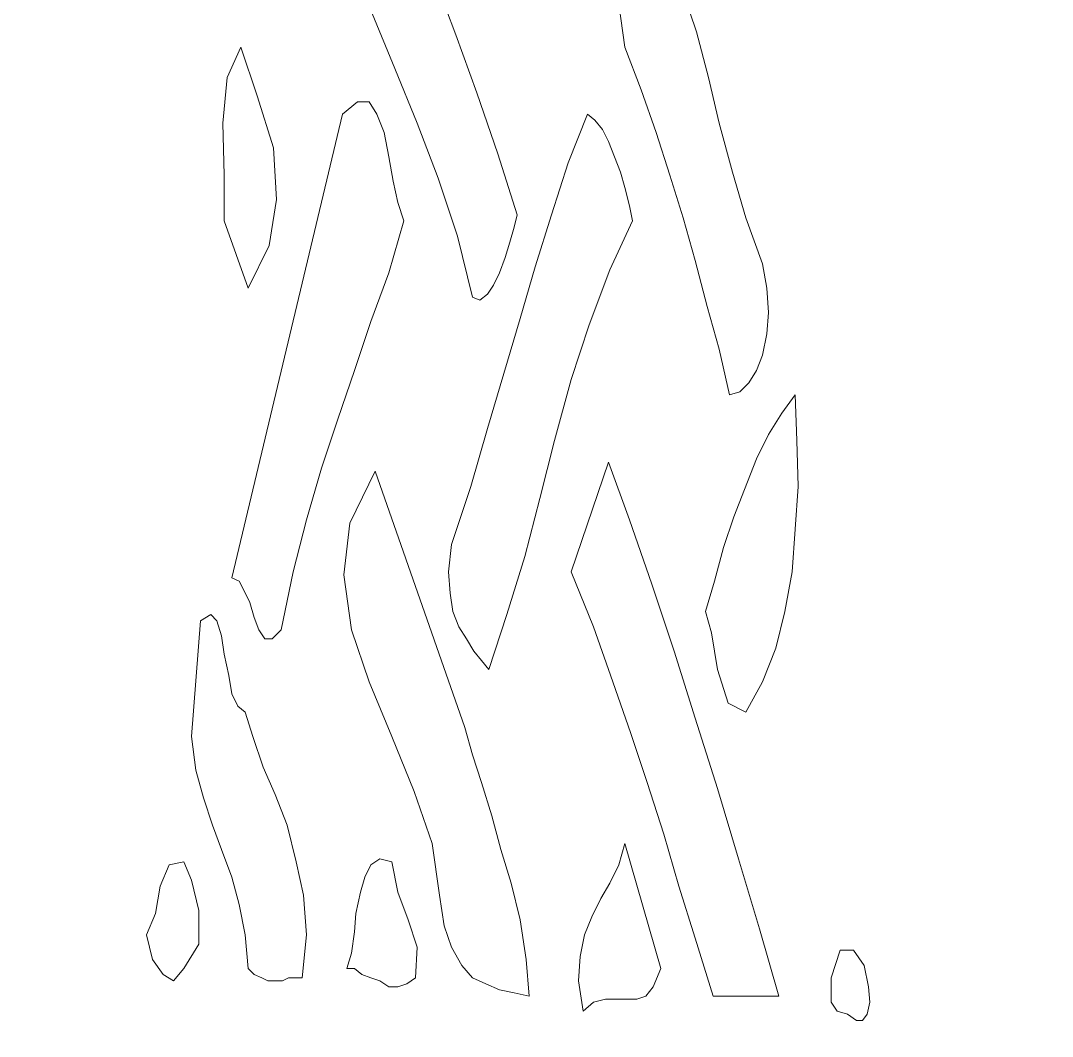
# Model space of a CAD drawing. Header units: millimetres. Extents: x -150 to 150, y -189 to 189.
# Drawn here: x 83.85 to 112.64, y 18.63 to 46.96 of the extents above; entities that cross this region are included whole.
import ezdxf

# ---------------------------------------------------------------- set-up
doc = ezdxf.new("R2010")
doc.units = ezdxf.units.MM
doc.header["$MEASUREMENT"] = 0
doc.layers.add('Camada 1', color=7, linetype='Continuous')

msp = doc.modelspace()

# ---------------------------------------------------------------- linework, layer by layer
at = {"layer": 'Camada 1', "color": 250, "lineweight": 9}
for points, knots in [([(53.6278, 3.4919), (53.6278, 3.4919), (50.9261, 3.4919), (50.9261, 3.4919), (50.9261, 3.4919), (50.9261, 3.4919), (50.9261, 6.4864), (50.9261, 6.4864), (50.9261, 6.4864), (50.9261, 6.4864), (53.6278, 6.4864), (53.6278, 6.4864), (53.6278, 6.4864), (53.6278, 6.4864), (53.6278, 8.1624), (53.6278, 8.1624), (53.6278, 8.1624), (53.6278, 8.1624), (50.9261, 8.1624), (50.9261, 8.1624), (50.9261, 8.1624), (50.9261, 8.1624), (50.9261, 186.8225), (50.9261, 186.8225), (50.9261, 186.8225), (51.0363, 188.156), (51.9595, 188.6226), (52.7767, 188.6917), (52.7767, 188.6917), (68.2669, 188.6917), (115.7098, 188.6935), (144.4746, 188.6935), (144.4746, 188.6935), (144.6859, 188.6597), (146.2137, 188.594), (146.3295, 186.8225), (146.3295, 186.8225), (146.3295, 186.8225), (146.3295, 8.1624), (146.3295, 8.1624), (146.3295, 8.1624), (146.3295, 8.1624), (143.6278, 8.1458), (143.6278, 8.1458), (143.6278, 8.1458), (143.6278, 8.1458), (143.6278, 6.4864), (143.6278, 6.4864), (143.6278, 6.4864), (143.6278, 6.4864), (146.3295, 6.4864), (146.3295, 6.4864), (146.3295, 6.4864), (146.3295, 6.4864), (146.3295, 3.4919), (146.3295, 3.4919), (146.3295, 3.4919), (146.3295, 3.4919), (143.6278, 3.4919), (143.6278, 3.4919), (143.6278, 3.4919), (143.6278, 3.4919), (143.6278, 2.4936), (143.6278, 2.4936), (143.6278, 2.4936), (143.6278, 2.4936), (53.6278, 2.4936), (53.6278, 2.4936), (53.6278, 2.4936), (53.6278, 2.4936), (53.6278, 3.4919), (53.6278, 3.4919)], [0, 0, 0, 0, 0.0526316, 0.0526316, 0.0526316, 0.0526316, 0.1052632, 0.1052632, 0.1052632, 0.1052632, 0.1578947, 0.1578947, 0.1578947, 0.1578947, 0.2105263, 0.2105263, 0.2105263, 0.2105263, 0.2631579, 0.2631579, 0.2631579, 0.2631579, 0.3157895, 0.3157895, 0.3157895, 0.3157895, 0.3684211, 0.3684211, 0.3684211, 0.3684211, 0.4210526, 0.4210526, 0.4210526, 0.4210526, 0.4736842, 0.4736842, 0.4736842, 0.4736842, 0.5263158, 0.5263158, 0.5263158, 0.5263158, 0.5789474, 0.5789474, 0.5789474, 0.5789474, 0.6315789, 0.6315789, 0.6315789, 0.6315789, 0.6842105, 0.6842105, 0.6842105, 0.6842105, 0.7368421, 0.7368421, 0.7368421, 0.7368421, 0.7894737, 0.7894737, 0.7894737, 0.7894737, 0.8421053, 0.8421053, 0.8421053, 0.8421053, 0.8947368, 0.8947368, 0.8947368, 0.8947368, 1, 1, 1, 1]), ([(57.1351, 178.9862), (57.1351, 178.9862), (140.1205, 178.9862), (140.1205, 178.9862), (140.1205, 178.9862), (140.1205, 178.9862), (140.1205, 6.0009), (140.1205, 6.0009), (140.1205, 6.0009), (140.1205, 6.0009), (57.1351, 6.0009), (57.1351, 6.0009), (57.1351, 6.0009), (57.1351, 6.0009), (57.1351, 178.9862), (57.1351, 178.9862)], [0, 0, 0, 0, 0.2, 0.2, 0.2, 0.2, 0.4, 0.4, 0.4, 0.4, 0.6, 0.6, 0.6, 0.6, 1, 1, 1, 1]), ([(100.7133, 46.2275), (100.7133, 46.2275), (101.1721, 45.0357), (101.1721, 45.0357), (101.1721, 45.0357), (101.1721, 45.0357), (101.5891, 43.8442), (101.5891, 43.8442), (101.5891, 43.8442), (101.5891, 43.8442), (101.9646, 42.6523), (101.9646, 42.6523), (101.9646, 42.6523), (101.9646, 42.6523), (102.3398, 41.4606), (102.3398, 41.4606), (102.3398, 41.4606), (102.3398, 41.4606), (102.6736, 40.2686), (102.6736, 40.2686), (102.6736, 40.2686), (102.6736, 40.2686), (103.0073, 38.9919), (103.0073, 38.9919), (103.0073, 38.9919), (103.0073, 38.9919), (103.3409, 37.7999), (103.3409, 37.7999), (103.3409, 37.7999), (103.3409, 37.7999), (103.6329, 36.5234), (103.6329, 36.5234), (103.6329, 36.5234), (103.6329, 36.5234), (103.9249, 36.6082), (103.9249, 36.6082), (103.9249, 36.6082), (103.9249, 36.6082), (104.1752, 36.8636), (104.1752, 36.8636), (104.1752, 36.8636), (104.1752, 36.8636), (104.3838, 37.2044), (104.3838, 37.2044), (104.3838, 37.2044), (104.3838, 37.2044), (104.5504, 37.63), (104.5504, 37.63), (104.5504, 37.63), (104.5504, 37.63), (104.6758, 38.2256), (104.6758, 38.2256), (104.6758, 38.2256), (104.6758, 38.2256), (104.7174, 38.8216), (104.7174, 38.8216), (104.7174, 38.8216), (104.7174, 38.8216), (104.6758, 39.5026), (104.6758, 39.5026), (104.6758, 39.5026), (104.6758, 39.5026), (104.5504, 40.1836), (104.5504, 40.1836), (104.5504, 40.1836), (104.5504, 40.1836), (104.0917, 41.4606), (104.0917, 41.4606), (104.0917, 41.4606), (104.0917, 41.4606), (103.7165, 42.7373), (103.7165, 42.7373), (103.7165, 42.7373), (103.7165, 42.7373), (103.3409, 44.0994), (103.3409, 44.0994), (103.3409, 44.0994), (103.3409, 44.0994), (103.049, 45.3766), (103.049, 45.3766), (103.049, 45.3766), (103.049, 45.3766), (102.7154, 46.6531), (102.7154, 46.6531), (102.7154, 46.6531), (102.7154, 46.6531), (102.3398, 47.7598), (102.3398, 47.7598), (102.3398, 47.7598), (102.3398, 47.7598), (101.9228, 48.8663), (101.9228, 48.8663), (101.9228, 48.8663), (101.9228, 48.8663), (101.3806, 49.7176), (101.3806, 49.7176), (101.3806, 49.7176), (101.3806, 49.7176), (101.2138, 50.3986), (101.2138, 50.3986), (101.2138, 50.3986), (101.2138, 50.3986), (101.0887, 51.1651), (101.0887, 51.1651), (101.0887, 51.1651), (101.0887, 51.1651), (100.9217, 51.8461), (100.9217, 51.8461), (100.9217, 51.8461), (100.9217, 51.8461), (100.755, 52.5269), (100.755, 52.5269), (100.755, 52.5269), (100.755, 52.5269), (100.5465, 53.2079), (100.5465, 53.2079), (100.5465, 53.2079), (100.5465, 53.2079), (100.296, 53.8039), (100.296, 53.8039), (100.296, 53.8039), (100.296, 53.8039), (99.9624, 54.3144), (99.9624, 54.3144), (99.9624, 54.3144), (99.9624, 54.3144), (99.5455, 54.8255), (99.5455, 54.8255), (99.5455, 54.8255), (99.5455, 54.8255), (98.8781, 53.5481), (98.8781, 53.5481), (98.8781, 53.5481), (98.8781, 53.5481), (98.7111, 52.4417), (98.7111, 52.4417), (98.7111, 52.4417), (98.7111, 52.4417), (98.7947, 51.4204), (98.7947, 51.4204), (98.7947, 51.4204), (98.7947, 51.4204), (99.17, 50.3986), (99.17, 50.3986), (99.17, 50.3986), (99.17, 50.3986), (99.6705, 49.4622), (99.6705, 49.4622), (99.6705, 49.4622), (99.6705, 49.4622), (100.171, 48.4406), (100.171, 48.4406), (100.171, 48.4406), (100.171, 48.4406), (100.5465, 47.4192), (100.5465, 47.4192), (100.5465, 47.4192), (100.5465, 47.4192), (100.7133, 46.2275), (100.7133, 46.2275)], [0, 0, 0, 0, 0.0243902, 0.0243902, 0.0243902, 0.0243902, 0.0487805, 0.0487805, 0.0487805, 0.0487805, 0.0731707, 0.0731707, 0.0731707, 0.0731707, 0.097561, 0.097561, 0.097561, 0.097561, 0.1219512, 0.1219512, 0.1219512, 0.1219512, 0.1463415, 0.1463415, 0.1463415, 0.1463415, 0.1707317, 0.1707317, 0.1707317, 0.1707317, 0.195122, 0.195122, 0.195122, 0.195122, 0.2195122, 0.2195122, 0.2195122, 0.2195122, 0.2439024, 0.2439024, 0.2439024, 0.2439024, 0.2682927, 0.2682927, 0.2682927, 0.2682927, 0.2926829, 0.2926829, 0.2926829, 0.2926829, 0.3170732, 0.3170732, 0.3170732, 0.3170732, 0.3414634, 0.3414634, 0.3414634, 0.3414634, 0.3658537, 0.3658537, 0.3658537, 0.3658537, 0.3902439, 0.3902439, 0.3902439, 0.3902439, 0.4146341, 0.4146341, 0.4146341, 0.4146341, 0.4390244, 0.4390244, 0.4390244, 0.4390244, 0.4634146, 0.4634146, 0.4634146, 0.4634146, 0.4878049, 0.4878049, 0.4878049, 0.4878049, 0.5121951, 0.5121951, 0.5121951, 0.5121951, 0.5365854, 0.5365854, 0.5365854, 0.5365854, 0.5609756, 0.5609756, 0.5609756, 0.5609756, 0.5853659, 0.5853659, 0.5853659, 0.5853659, 0.6097561, 0.6097561, 0.6097561, 0.6097561, 0.6341463, 0.6341463, 0.6341463, 0.6341463, 0.6585366, 0.6585366, 0.6585366, 0.6585366, 0.6829268, 0.6829268, 0.6829268, 0.6829268, 0.7073171, 0.7073171, 0.7073171, 0.7073171, 0.7317073, 0.7317073, 0.7317073, 0.7317073, 0.7560976, 0.7560976, 0.7560976, 0.7560976, 0.7804878, 0.7804878, 0.7804878, 0.7804878, 0.804878, 0.804878, 0.804878, 0.804878, 0.8292683, 0.8292683, 0.8292683, 0.8292683, 0.8536585, 0.8536585, 0.8536585, 0.8536585, 0.8780488, 0.8780488, 0.8780488, 0.8780488, 0.902439, 0.902439, 0.902439, 0.902439, 0.9268293, 0.9268293, 0.9268293, 0.9268293, 0.9512195, 0.9512195, 0.9512195, 0.9512195, 1, 1, 1, 1]), ([(92.2463, 52.2716), (92.2463, 52.2716), (92.6216, 50.3986), (92.6216, 50.3986), (92.6216, 50.3986), (92.6216, 50.3986), (93.0804, 48.7812), (93.0804, 48.7812), (93.0804, 48.7812), (93.0804, 48.7812), (93.6645, 47.1641), (93.6645, 47.1641), (93.6645, 47.1641), (93.6645, 47.1641), (94.2899, 45.6317), (94.2899, 45.6317), (94.2899, 45.6317), (94.2899, 45.6317), (94.9156, 44.0994), (94.9156, 44.0994), (94.9156, 44.0994), (94.9156, 44.0994), (95.4998, 42.5675), (95.4998, 42.5675), (95.4998, 42.5675), (95.4998, 42.5675), (96.0418, 40.9499), (96.0418, 40.9499), (96.0418, 40.9499), (96.0418, 40.9499), (96.459, 39.2474), (96.459, 39.2474), (96.459, 39.2474), (96.459, 39.2474), (96.6675, 39.1622), (96.6675, 39.1622), (96.6675, 39.1622), (96.6675, 39.1622), (96.8761, 39.3323), (96.8761, 39.3323), (96.8761, 39.3323), (96.8761, 39.3323), (97.0429, 39.5874), (97.0429, 39.5874), (97.0429, 39.5874), (97.0429, 39.5874), (97.2098, 39.9282), (97.2098, 39.9282), (97.2098, 39.9282), (97.2098, 39.9282), (97.3766, 40.3539), (97.3766, 40.3539), (97.3766, 40.3539), (97.3766, 40.3539), (97.5017, 40.7794), (97.5017, 40.7794), (97.5017, 40.7794), (97.5017, 40.7794), (97.6268, 41.2052), (97.6268, 41.2052), (97.6268, 41.2052), (97.6268, 41.2052), (97.7103, 41.5454), (97.7103, 41.5454), (97.7103, 41.5454), (97.7103, 41.5454), (97.1681, 43.2483), (97.1681, 43.2483), (97.1681, 43.2483), (97.1681, 43.2483), (96.584, 44.9507), (96.584, 44.9507), (96.584, 44.9507), (96.584, 44.9507), (96.0001, 46.5681), (96.0001, 46.5681), (96.0001, 46.5681), (96.0001, 46.5681), (95.4163, 48.1004), (95.4163, 48.1004), (95.4163, 48.1004), (95.4163, 48.1004), (94.8323, 49.6325), (94.8323, 49.6325), (94.8323, 49.6325), (94.8323, 49.6325), (94.3318, 51.1651), (94.3318, 51.1651), (94.3318, 51.1651), (94.3318, 51.1651), (93.8312, 52.612), (93.8312, 52.612), (93.8312, 52.612), (93.8312, 52.612), (93.4141, 54.1443), (93.4141, 54.1443), (93.4141, 54.1443), (93.4141, 54.1443), (92.9137, 54.2291), (92.9137, 54.2291), (92.9137, 54.2291), (92.9137, 54.2291), (92.6632, 53.6336), (92.6632, 53.6336), (92.6632, 53.6336), (92.6632, 53.6336), (92.4966, 52.7825), (92.4966, 52.7825), (92.4966, 52.7825), (92.4966, 52.7825), (92.2463, 52.2716), (92.2463, 52.2716)], [0, 0, 0, 0, 0.0344828, 0.0344828, 0.0344828, 0.0344828, 0.0689655, 0.0689655, 0.0689655, 0.0689655, 0.1034483, 0.1034483, 0.1034483, 0.1034483, 0.137931, 0.137931, 0.137931, 0.137931, 0.1724138, 0.1724138, 0.1724138, 0.1724138, 0.2068966, 0.2068966, 0.2068966, 0.2068966, 0.2413793, 0.2413793, 0.2413793, 0.2413793, 0.2758621, 0.2758621, 0.2758621, 0.2758621, 0.3103448, 0.3103448, 0.3103448, 0.3103448, 0.3448276, 0.3448276, 0.3448276, 0.3448276, 0.3793103, 0.3793103, 0.3793103, 0.3793103, 0.4137931, 0.4137931, 0.4137931, 0.4137931, 0.4482759, 0.4482759, 0.4482759, 0.4482759, 0.4827586, 0.4827586, 0.4827586, 0.4827586, 0.5172414, 0.5172414, 0.5172414, 0.5172414, 0.5517241, 0.5517241, 0.5517241, 0.5517241, 0.5862069, 0.5862069, 0.5862069, 0.5862069, 0.6206897, 0.6206897, 0.6206897, 0.6206897, 0.6551724, 0.6551724, 0.6551724, 0.6551724, 0.6896552, 0.6896552, 0.6896552, 0.6896552, 0.7241379, 0.7241379, 0.7241379, 0.7241379, 0.7586207, 0.7586207, 0.7586207, 0.7586207, 0.7931034, 0.7931034, 0.7931034, 0.7931034, 0.8275862, 0.8275862, 0.8275862, 0.8275862, 0.862069, 0.862069, 0.862069, 0.862069, 0.8965517, 0.8965517, 0.8965517, 0.8965517, 0.9310345, 0.9310345, 0.9310345, 0.9310345, 1, 1, 1, 1]), ([(89.5351, 41.3753), (89.5351, 41.3753), (90.2025, 39.5026), (90.2025, 39.5026), (90.2025, 39.5026), (90.2025, 39.5026), (90.7864, 40.6941), (90.7864, 40.6941), (90.7864, 40.6941), (90.7864, 40.6941), (90.9949, 41.9713), (90.9949, 41.9713), (90.9949, 41.9713), (90.9949, 41.9713), (90.9115, 43.4186), (90.9115, 43.4186), (90.9115, 43.4186), (90.9115, 43.4186), (90.4527, 44.8654), (90.4527, 44.8654), (90.4527, 44.8654), (90.4527, 44.8654), (89.9939, 46.2275), (89.9939, 46.2275), (89.9939, 46.2275), (89.9939, 46.2275), (89.6184, 45.3766), (89.6184, 45.3766), (89.6184, 45.3766), (89.6184, 45.3766), (89.4934, 44.0994), (89.4934, 44.0994), (89.4934, 44.0994), (89.4934, 44.0994), (89.5351, 42.6523), (89.5351, 42.6523), (89.5351, 42.6523), (89.5351, 42.6523), (89.5351, 41.3753), (89.5351, 41.3753)], [0, 0, 0, 0, 0.0909091, 0.0909091, 0.0909091, 0.0909091, 0.1818182, 0.1818182, 0.1818182, 0.1818182, 0.2727273, 0.2727273, 0.2727273, 0.2727273, 0.3636364, 0.3636364, 0.3636364, 0.3636364, 0.4545455, 0.4545455, 0.4545455, 0.4545455, 0.5454545, 0.5454545, 0.5454545, 0.5454545, 0.6363636, 0.6363636, 0.6363636, 0.6363636, 0.7272727, 0.7272727, 0.7272727, 0.7272727, 0.8181818, 0.8181818, 0.8181818, 0.8181818, 1, 1, 1, 1]), ([(89.7437, 31.4157), (89.7437, 31.4157), (89.952, 31.3304), (89.952, 31.3304), (89.952, 31.3304), (89.952, 31.3304), (90.0774, 31.075), (90.0774, 31.075), (90.0774, 31.075), (90.0774, 31.075), (90.2442, 30.7344), (90.2442, 30.7344), (90.2442, 30.7344), (90.2442, 30.7344), (90.3692, 30.309), (90.3692, 30.309), (90.3692, 30.309), (90.3692, 30.309), (90.4944, 29.9682), (90.4944, 29.9682), (90.4944, 29.9682), (90.4944, 29.9682), (90.6612, 29.7132), (90.6612, 29.7132), (90.6612, 29.7132), (90.6612, 29.7132), (90.8698, 29.7132), (90.8698, 29.7132), (90.8698, 29.7132), (90.8698, 29.7132), (91.1201, 29.9682), (91.1201, 29.9682), (91.1201, 29.9682), (91.1201, 29.9682), (91.4537, 31.5858), (91.4537, 31.5858), (91.4537, 31.5858), (91.4537, 31.5858), (91.8293, 33.033), (91.8293, 33.033), (91.8293, 33.033), (91.8293, 33.033), (92.2463, 34.4803), (92.2463, 34.4803), (92.2463, 34.4803), (92.2463, 34.4803), (92.705, 35.8426), (92.705, 35.8426), (92.705, 35.8426), (92.705, 35.8426), (93.1639, 37.2044), (93.1639, 37.2044), (93.1639, 37.2044), (93.1639, 37.2044), (93.6226, 38.5664), (93.6226, 38.5664), (93.6226, 38.5664), (93.6226, 38.5664), (94.1232, 39.9282), (94.1232, 39.9282), (94.1232, 39.9282), (94.1232, 39.9282), (94.5404, 41.3753), (94.5404, 41.3753), (94.5404, 41.3753), (94.5404, 41.3753), (94.3734, 41.8862), (94.3734, 41.8862), (94.3734, 41.8862), (94.3734, 41.8862), (94.2483, 42.4822), (94.2483, 42.4822), (94.2483, 42.4822), (94.2483, 42.4822), (94.1232, 43.1632), (94.1232, 43.1632), (94.1232, 43.1632), (94.1232, 43.1632), (93.9981, 43.8442), (93.9981, 43.8442), (93.9981, 43.8442), (93.9981, 43.8442), (93.7896, 44.3549), (93.7896, 44.3549), (93.7896, 44.3549), (93.7896, 44.3549), (93.5809, 44.6956), (93.5809, 44.6956), (93.5809, 44.6956), (93.5809, 44.6956), (93.2474, 44.6956), (93.2474, 44.6956), (93.2474, 44.6956), (93.2474, 44.6956), (92.8302, 44.3549), (92.8302, 44.3549), (92.8302, 44.3549), (92.8302, 44.3549), (89.7437, 31.4157), (89.7437, 31.4157)], [0, 0, 0, 0, 0.0384615, 0.0384615, 0.0384615, 0.0384615, 0.0769231, 0.0769231, 0.0769231, 0.0769231, 0.1153846, 0.1153846, 0.1153846, 0.1153846, 0.1538462, 0.1538462, 0.1538462, 0.1538462, 0.1923077, 0.1923077, 0.1923077, 0.1923077, 0.2307692, 0.2307692, 0.2307692, 0.2307692, 0.2692308, 0.2692308, 0.2692308, 0.2692308, 0.3076923, 0.3076923, 0.3076923, 0.3076923, 0.3461538, 0.3461538, 0.3461538, 0.3461538, 0.3846154, 0.3846154, 0.3846154, 0.3846154, 0.4230769, 0.4230769, 0.4230769, 0.4230769, 0.4615385, 0.4615385, 0.4615385, 0.4615385, 0.5, 0.5, 0.5, 0.5, 0.5384615, 0.5384615, 0.5384615, 0.5384615, 0.5769231, 0.5769231, 0.5769231, 0.5769231, 0.6153846, 0.6153846, 0.6153846, 0.6153846, 0.6538462, 0.6538462, 0.6538462, 0.6538462, 0.6923077, 0.6923077, 0.6923077, 0.6923077, 0.7307692, 0.7307692, 0.7307692, 0.7307692, 0.7692308, 0.7692308, 0.7692308, 0.7692308, 0.8076923, 0.8076923, 0.8076923, 0.8076923, 0.8461538, 0.8461538, 0.8461538, 0.8461538, 0.8846154, 0.8846154, 0.8846154, 0.8846154, 0.9230769, 0.9230769, 0.9230769, 0.9230769, 1, 1, 1, 1]), ([(99.6705, 44.3549), (99.6705, 44.3549), (99.1284, 42.9929), (99.1284, 42.9929), (99.1284, 42.9929), (99.1284, 42.9929), (98.6694, 41.5454), (98.6694, 41.5454), (98.6694, 41.5454), (98.6694, 41.5454), (98.2109, 40.0985), (98.2109, 40.0985), (98.2109, 40.0985), (98.2109, 40.0985), (97.7938, 38.6511), (97.7938, 38.6511), (97.7938, 38.6511), (97.7938, 38.6511), (97.3348, 37.1191), (97.3348, 37.1191), (97.3348, 37.1191), (97.3348, 37.1191), (96.8761, 35.5868), (96.8761, 35.5868), (96.8761, 35.5868), (96.8761, 35.5868), (96.4173, 33.9692), (96.4173, 33.9692), (96.4173, 33.9692), (96.4173, 33.9692), (95.8751, 32.352), (95.8751, 32.352), (95.8751, 32.352), (95.8751, 32.352), (95.7916, 31.5858), (95.7916, 31.5858), (95.7916, 31.5858), (95.7916, 31.5858), (95.8334, 30.9902), (95.8334, 30.9902), (95.8334, 30.9902), (95.8334, 30.9902), (95.9166, 30.4791), (95.9166, 30.4791), (95.9166, 30.4791), (95.9166, 30.4791), (96.0836, 30.0534), (96.0836, 30.0534), (96.0836, 30.0534), (96.0836, 30.0534), (96.2921, 29.7132), (96.2921, 29.7132), (96.2921, 29.7132), (96.2921, 29.7132), (96.5007, 29.3724), (96.5007, 29.3724), (96.5007, 29.3724), (96.5007, 29.3724), (96.7093, 29.1168), (96.7093, 29.1168), (96.7093, 29.1168), (96.7093, 29.1168), (96.9176, 28.8619), (96.9176, 28.8619), (96.9176, 28.8619), (96.9176, 28.8619), (97.4183, 30.3942), (97.4183, 30.3942), (97.4183, 30.3942), (97.4183, 30.3942), (97.9188, 32.0112), (97.9188, 32.0112), (97.9188, 32.0112), (97.9188, 32.0112), (98.3359, 33.629), (98.3359, 33.629), (98.3359, 33.629), (98.3359, 33.629), (98.7528, 35.2462), (98.7528, 35.2462), (98.7528, 35.2462), (98.7528, 35.2462), (99.2118, 36.9488), (99.2118, 36.9488), (99.2118, 36.9488), (99.2118, 36.9488), (99.7122, 38.4814), (99.7122, 38.4814), (99.7122, 38.4814), (99.7122, 38.4814), (100.296, 40.0131), (100.296, 40.0131), (100.296, 40.0131), (100.296, 40.0131), (100.9217, 41.3753), (100.9217, 41.3753), (100.9217, 41.3753), (100.9217, 41.3753), (100.8384, 41.801), (100.8384, 41.801), (100.8384, 41.801), (100.8384, 41.801), (100.7133, 42.3119), (100.7133, 42.3119), (100.7133, 42.3119), (100.7133, 42.3119), (100.5881, 42.7373), (100.5881, 42.7373), (100.5881, 42.7373), (100.5881, 42.7373), (100.4213, 43.1632), (100.4213, 43.1632), (100.4213, 43.1632), (100.4213, 43.1632), (100.2544, 43.5885), (100.2544, 43.5885), (100.2544, 43.5885), (100.2544, 43.5885), (100.0876, 43.9293), (100.0876, 43.9293), (100.0876, 43.9293), (100.0876, 43.9293), (99.8791, 44.1844), (99.8791, 44.1844), (99.8791, 44.1844), (99.8791, 44.1844), (99.6705, 44.3549), (99.6705, 44.3549)], [0, 0, 0, 0, 0.030303, 0.030303, 0.030303, 0.030303, 0.0606061, 0.0606061, 0.0606061, 0.0606061, 0.0909091, 0.0909091, 0.0909091, 0.0909091, 0.1212121, 0.1212121, 0.1212121, 0.1212121, 0.1515152, 0.1515152, 0.1515152, 0.1515152, 0.1818182, 0.1818182, 0.1818182, 0.1818182, 0.2121212, 0.2121212, 0.2121212, 0.2121212, 0.2424242, 0.2424242, 0.2424242, 0.2424242, 0.2727273, 0.2727273, 0.2727273, 0.2727273, 0.3030303, 0.3030303, 0.3030303, 0.3030303, 0.3333333, 0.3333333, 0.3333333, 0.3333333, 0.3636364, 0.3636364, 0.3636364, 0.3636364, 0.3939394, 0.3939394, 0.3939394, 0.3939394, 0.4242424, 0.4242424, 0.4242424, 0.4242424, 0.4545455, 0.4545455, 0.4545455, 0.4545455, 0.4848485, 0.4848485, 0.4848485, 0.4848485, 0.5151515, 0.5151515, 0.5151515, 0.5151515, 0.5454545, 0.5454545, 0.5454545, 0.5454545, 0.5757576, 0.5757576, 0.5757576, 0.5757576, 0.6060606, 0.6060606, 0.6060606, 0.6060606, 0.6363636, 0.6363636, 0.6363636, 0.6363636, 0.6666667, 0.6666667, 0.6666667, 0.6666667, 0.6969697, 0.6969697, 0.6969697, 0.6969697, 0.7272727, 0.7272727, 0.7272727, 0.7272727, 0.7575758, 0.7575758, 0.7575758, 0.7575758, 0.7878788, 0.7878788, 0.7878788, 0.7878788, 0.8181818, 0.8181818, 0.8181818, 0.8181818, 0.8484848, 0.8484848, 0.8484848, 0.8484848, 0.8787879, 0.8787879, 0.8787879, 0.8787879, 0.9090909, 0.9090909, 0.9090909, 0.9090909, 0.9393939, 0.9393939, 0.9393939, 0.9393939, 1, 1, 1, 1]), ([(102.9655, 30.4791), (102.9655, 30.4791), (103.1326, 29.8833), (103.1326, 29.8833), (103.1326, 29.8833), (103.1326, 29.8833), (103.2993, 28.8619), (103.2993, 28.8619), (103.2993, 28.8619), (103.2993, 28.8619), (103.5912, 27.9255), (103.5912, 27.9255), (103.5912, 27.9255), (103.5912, 27.9255), (104.0917, 27.6702), (104.0917, 27.6702), (104.0917, 27.6702), (104.0917, 27.6702), (104.5504, 28.5211), (104.5504, 28.5211), (104.5504, 28.5211), (104.5504, 28.5211), (104.926, 29.4577), (104.926, 29.4577), (104.926, 29.4577), (104.926, 29.4577), (105.1763, 30.4791), (105.1763, 30.4791), (105.1763, 30.4791), (105.1763, 30.4791), (105.3847, 31.5858), (105.3847, 31.5858), (105.3847, 31.5858), (105.3847, 31.5858), (105.4682, 32.7777), (105.4682, 32.7777), (105.4682, 32.7777), (105.4682, 32.7777), (105.5516, 33.9692), (105.5516, 33.9692), (105.5516, 33.9692), (105.5516, 33.9692), (105.51, 35.2462), (105.51, 35.2462), (105.51, 35.2462), (105.51, 35.2462), (105.4682, 36.5234), (105.4682, 36.5234), (105.4682, 36.5234), (105.4682, 36.5234), (105.0929, 36.0122), (105.0929, 36.0122), (105.0929, 36.0122), (105.0929, 36.0122), (104.7174, 35.4167), (104.7174, 35.4167), (104.7174, 35.4167), (104.7174, 35.4167), (104.3838, 34.7353), (104.3838, 34.7353), (104.3838, 34.7353), (104.3838, 34.7353), (104.0501, 33.8842), (104.0501, 33.8842), (104.0501, 33.8842), (104.0501, 33.8842), (103.7581, 33.1181), (103.7581, 33.1181), (103.7581, 33.1181), (103.7581, 33.1181), (103.4662, 32.2668), (103.4662, 32.2668), (103.4662, 32.2668), (103.4662, 32.2668), (103.2158, 31.3304), (103.2158, 31.3304), (103.2158, 31.3304), (103.2158, 31.3304), (102.9655, 30.4791), (102.9655, 30.4791)], [0, 0, 0, 0, 0.047619, 0.047619, 0.047619, 0.047619, 0.0952381, 0.0952381, 0.0952381, 0.0952381, 0.1428571, 0.1428571, 0.1428571, 0.1428571, 0.1904762, 0.1904762, 0.1904762, 0.1904762, 0.2380952, 0.2380952, 0.2380952, 0.2380952, 0.2857143, 0.2857143, 0.2857143, 0.2857143, 0.3333333, 0.3333333, 0.3333333, 0.3333333, 0.3809524, 0.3809524, 0.3809524, 0.3809524, 0.4285714, 0.4285714, 0.4285714, 0.4285714, 0.4761905, 0.4761905, 0.4761905, 0.4761905, 0.5238095, 0.5238095, 0.5238095, 0.5238095, 0.5714286, 0.5714286, 0.5714286, 0.5714286, 0.6190476, 0.6190476, 0.6190476, 0.6190476, 0.6666667, 0.6666667, 0.6666667, 0.6666667, 0.7142857, 0.7142857, 0.7142857, 0.7142857, 0.7619048, 0.7619048, 0.7619048, 0.7619048, 0.8095238, 0.8095238, 0.8095238, 0.8095238, 0.8571429, 0.8571429, 0.8571429, 0.8571429, 0.9047619, 0.9047619, 0.9047619, 0.9047619, 1, 1, 1, 1]), ([(99.2118, 31.5858), (99.2118, 31.5858), (99.8374, 30.0534), (99.8374, 30.0534), (99.8374, 30.0534), (99.8374, 30.0534), (100.3796, 28.5211), (100.3796, 28.5211), (100.3796, 28.5211), (100.3796, 28.5211), (100.8802, 27.0744), (100.8802, 27.0744), (100.8802, 27.0744), (100.8802, 27.0744), (101.3389, 25.7124), (101.3389, 25.7124), (101.3389, 25.7124), (101.3389, 25.7124), (101.7977, 24.2649), (101.7977, 24.2649), (101.7977, 24.2649), (101.7977, 24.2649), (102.2149, 22.818), (102.2149, 22.818), (102.2149, 22.818), (102.2149, 22.818), (102.6736, 21.3705), (102.6736, 21.3705), (102.6736, 21.3705), (102.6736, 21.3705), (103.1742, 19.7531), (103.1742, 19.7531), (103.1742, 19.7531), (103.1742, 19.7531), (105.0094, 19.7531), (105.0094, 19.7531), (105.0094, 19.7531), (105.0094, 19.7531), (104.4672, 21.6263), (104.4672, 21.6263), (104.4672, 21.6263), (104.4672, 21.6263), (103.8831, 23.5839), (103.8831, 23.5839), (103.8831, 23.5839), (103.8831, 23.5839), (103.2993, 25.5419), (103.2993, 25.5419), (103.2993, 25.5419), (103.2993, 25.5419), (102.6736, 27.4999), (102.6736, 27.4999), (102.6736, 27.4999), (102.6736, 27.4999), (102.0897, 29.3724), (102.0897, 29.3724), (102.0897, 29.3724), (102.0897, 29.3724), (101.4641, 31.2454), (101.4641, 31.2454), (101.4641, 31.2454), (101.4641, 31.2454), (100.8384, 33.033), (100.8384, 33.033), (100.8384, 33.033), (100.8384, 33.033), (100.2544, 34.6504), (100.2544, 34.6504), (100.2544, 34.6504), (100.2544, 34.6504), (99.2118, 31.5858), (99.2118, 31.5858)], [0, 0, 0, 0, 0.0526316, 0.0526316, 0.0526316, 0.0526316, 0.1052632, 0.1052632, 0.1052632, 0.1052632, 0.1578947, 0.1578947, 0.1578947, 0.1578947, 0.2105263, 0.2105263, 0.2105263, 0.2105263, 0.2631579, 0.2631579, 0.2631579, 0.2631579, 0.3157895, 0.3157895, 0.3157895, 0.3157895, 0.3684211, 0.3684211, 0.3684211, 0.3684211, 0.4210526, 0.4210526, 0.4210526, 0.4210526, 0.4736842, 0.4736842, 0.4736842, 0.4736842, 0.5263158, 0.5263158, 0.5263158, 0.5263158, 0.5789474, 0.5789474, 0.5789474, 0.5789474, 0.6315789, 0.6315789, 0.6315789, 0.6315789, 0.6842105, 0.6842105, 0.6842105, 0.6842105, 0.7368421, 0.7368421, 0.7368421, 0.7368421, 0.7894737, 0.7894737, 0.7894737, 0.7894737, 0.8421053, 0.8421053, 0.8421053, 0.8421053, 0.8947368, 0.8947368, 0.8947368, 0.8947368, 1, 1, 1, 1]), ([(95.5414, 22.5625), (95.5414, 22.5625), (95.6664, 21.7111), (95.6664, 21.7111), (95.6664, 21.7111), (95.6664, 21.7111), (95.8751, 21.1154), (95.8751, 21.1154), (95.8751, 21.1154), (95.8751, 21.1154), (96.1671, 20.6045), (96.1671, 20.6045), (96.1671, 20.6045), (96.1671, 20.6045), (96.459, 20.2643), (96.459, 20.2643), (96.459, 20.2643), (96.459, 20.2643), (96.8344, 20.094), (96.8344, 20.094), (96.8344, 20.094), (96.8344, 20.094), (97.2098, 19.9237), (97.2098, 19.9237), (97.2098, 19.9237), (97.2098, 19.9237), (97.6268, 19.8382), (97.6268, 19.8382), (97.6268, 19.8382), (97.6268, 19.8382), (98.0439, 19.7531), (98.0439, 19.7531), (98.0439, 19.7531), (98.0439, 19.7531), (97.9605, 20.775), (97.9605, 20.775), (97.9605, 20.775), (97.9605, 20.775), (97.7938, 21.8814), (97.7938, 21.8814), (97.7938, 21.8814), (97.7938, 21.8814), (97.5434, 22.9031), (97.5434, 22.9031), (97.5434, 22.9031), (97.5434, 22.9031), (97.2515, 23.8392), (97.2515, 23.8392), (97.2515, 23.8392), (97.2515, 23.8392), (97.0011, 24.7758), (97.0011, 24.7758), (97.0011, 24.7758), (97.0011, 24.7758), (96.7093, 25.7124), (96.7093, 25.7124), (96.7093, 25.7124), (96.7093, 25.7124), (96.459, 26.478), (96.459, 26.478), (96.459, 26.478), (96.459, 26.478), (96.2503, 27.2443), (96.2503, 27.2443), (96.2503, 27.2443), (96.2503, 27.2443), (93.7478, 34.3951), (93.7478, 34.3951), (93.7478, 34.3951), (93.7478, 34.3951), (93.0388, 32.948), (93.0388, 32.948), (93.0388, 32.948), (93.0388, 32.948), (92.8718, 31.5007), (92.8718, 31.5007), (92.8718, 31.5007), (92.8718, 31.5007), (93.0804, 29.9682), (93.0804, 29.9682), (93.0804, 29.9682), (93.0804, 29.9682), (93.5809, 28.5211), (93.5809, 28.5211), (93.5809, 28.5211), (93.5809, 28.5211), (94.2067, 26.9894), (94.2067, 26.9894), (94.2067, 26.9894), (94.2067, 26.9894), (94.8323, 25.4568), (94.8323, 25.4568), (94.8323, 25.4568), (94.8323, 25.4568), (95.3328, 24.0095), (95.3328, 24.0095), (95.3328, 24.0095), (95.3328, 24.0095), (95.5414, 22.5625), (95.5414, 22.5625)], [0, 0, 0, 0, 0.0384615, 0.0384615, 0.0384615, 0.0384615, 0.0769231, 0.0769231, 0.0769231, 0.0769231, 0.1153846, 0.1153846, 0.1153846, 0.1153846, 0.1538462, 0.1538462, 0.1538462, 0.1538462, 0.1923077, 0.1923077, 0.1923077, 0.1923077, 0.2307692, 0.2307692, 0.2307692, 0.2307692, 0.2692308, 0.2692308, 0.2692308, 0.2692308, 0.3076923, 0.3076923, 0.3076923, 0.3076923, 0.3461538, 0.3461538, 0.3461538, 0.3461538, 0.3846154, 0.3846154, 0.3846154, 0.3846154, 0.4230769, 0.4230769, 0.4230769, 0.4230769, 0.4615385, 0.4615385, 0.4615385, 0.4615385, 0.5, 0.5, 0.5, 0.5, 0.5384615, 0.5384615, 0.5384615, 0.5384615, 0.5769231, 0.5769231, 0.5769231, 0.5769231, 0.6153846, 0.6153846, 0.6153846, 0.6153846, 0.6538462, 0.6538462, 0.6538462, 0.6538462, 0.6923077, 0.6923077, 0.6923077, 0.6923077, 0.7307692, 0.7307692, 0.7307692, 0.7307692, 0.7692308, 0.7692308, 0.7692308, 0.7692308, 0.8076923, 0.8076923, 0.8076923, 0.8076923, 0.8461538, 0.8461538, 0.8461538, 0.8461538, 0.8846154, 0.8846154, 0.8846154, 0.8846154, 0.9230769, 0.9230769, 0.9230769, 0.9230769, 1, 1, 1, 1]), ([(88.6174, 26.9894), (88.6174, 26.9894), (88.7425, 26.0526), (88.7425, 26.0526), (88.7425, 26.0526), (88.7425, 26.0526), (88.951, 25.2863), (88.951, 25.2863), (88.951, 25.2863), (88.951, 25.2863), (89.2015, 24.5203), (89.2015, 24.5203), (89.2015, 24.5203), (89.2015, 24.5203), (89.4517, 23.8392), (89.4517, 23.8392), (89.4517, 23.8392), (89.4517, 23.8392), (89.7437, 23.0732), (89.7437, 23.0732), (89.7437, 23.0732), (89.7437, 23.0732), (89.952, 22.3075), (89.952, 22.3075), (89.952, 22.3075), (89.952, 22.3075), (90.119, 21.4558), (90.119, 21.4558), (90.119, 21.4558), (90.119, 21.4558), (90.2025, 20.5192), (90.2025, 20.5192), (90.2025, 20.5192), (90.2025, 20.5192), (90.3692, 20.3491), (90.3692, 20.3491), (90.3692, 20.3491), (90.3692, 20.3491), (90.5779, 20.2643), (90.5779, 20.2643), (90.5779, 20.2643), (90.5779, 20.2643), (90.7447, 20.179), (90.7447, 20.179), (90.7447, 20.179), (90.7447, 20.179), (90.9532, 20.179), (90.9532, 20.179), (90.9532, 20.179), (90.9532, 20.179), (91.1619, 20.179), (91.1619, 20.179), (91.1619, 20.179), (91.1619, 20.179), (91.3286, 20.2643), (91.3286, 20.2643), (91.3286, 20.2643), (91.3286, 20.2643), (91.5372, 20.2643), (91.5372, 20.2643), (91.5372, 20.2643), (91.5372, 20.2643), (91.704, 20.2643), (91.704, 20.2643), (91.704, 20.2643), (91.704, 20.2643), (91.8293, 21.4558), (91.8293, 21.4558), (91.8293, 21.4558), (91.8293, 21.4558), (91.7457, 22.5625), (91.7457, 22.5625), (91.7457, 22.5625), (91.7457, 22.5625), (91.5372, 23.4988), (91.5372, 23.4988), (91.5372, 23.4988), (91.5372, 23.4988), (91.2869, 24.5203), (91.2869, 24.5203), (91.2869, 24.5203), (91.2869, 24.5203), (90.9532, 25.3716), (90.9532, 25.3716), (90.9532, 25.3716), (90.9532, 25.3716), (90.6194, 26.1381), (90.6194, 26.1381), (90.6194, 26.1381), (90.6194, 26.1381), (90.3276, 26.9894), (90.3276, 26.9894), (90.3276, 26.9894), (90.3276, 26.9894), (90.119, 27.6702), (90.119, 27.6702), (90.119, 27.6702), (90.119, 27.6702), (89.9105, 27.8401), (89.9105, 27.8401), (89.9105, 27.8401), (89.9105, 27.8401), (89.7437, 28.1807), (89.7437, 28.1807), (89.7437, 28.1807), (89.7437, 28.1807), (89.6602, 28.6916), (89.6602, 28.6916), (89.6602, 28.6916), (89.6602, 28.6916), (89.5351, 29.2874), (89.5351, 29.2874), (89.5351, 29.2874), (89.5351, 29.2874), (89.4517, 29.7981), (89.4517, 29.7981), (89.4517, 29.7981), (89.4517, 29.7981), (89.3266, 30.2237), (89.3266, 30.2237), (89.3266, 30.2237), (89.3266, 30.2237), (89.1597, 30.3942), (89.1597, 30.3942), (89.1597, 30.3942), (89.1597, 30.3942), (88.8678, 30.2237), (88.8678, 30.2237), (88.8678, 30.2237), (88.8678, 30.2237), (88.6174, 26.9894), (88.6174, 26.9894)], [0, 0, 0, 0, 0.0294118, 0.0294118, 0.0294118, 0.0294118, 0.0588235, 0.0588235, 0.0588235, 0.0588235, 0.0882353, 0.0882353, 0.0882353, 0.0882353, 0.1176471, 0.1176471, 0.1176471, 0.1176471, 0.1470588, 0.1470588, 0.1470588, 0.1470588, 0.1764706, 0.1764706, 0.1764706, 0.1764706, 0.2058824, 0.2058824, 0.2058824, 0.2058824, 0.2352941, 0.2352941, 0.2352941, 0.2352941, 0.2647059, 0.2647059, 0.2647059, 0.2647059, 0.2941176, 0.2941176, 0.2941176, 0.2941176, 0.3235294, 0.3235294, 0.3235294, 0.3235294, 0.3529412, 0.3529412, 0.3529412, 0.3529412, 0.3823529, 0.3823529, 0.3823529, 0.3823529, 0.4117647, 0.4117647, 0.4117647, 0.4117647, 0.4411765, 0.4411765, 0.4411765, 0.4411765, 0.4705882, 0.4705882, 0.4705882, 0.4705882, 0.5, 0.5, 0.5, 0.5, 0.5294118, 0.5294118, 0.5294118, 0.5294118, 0.5588235, 0.5588235, 0.5588235, 0.5588235, 0.5882353, 0.5882353, 0.5882353, 0.5882353, 0.6176471, 0.6176471, 0.6176471, 0.6176471, 0.6470588, 0.6470588, 0.6470588, 0.6470588, 0.6764706, 0.6764706, 0.6764706, 0.6764706, 0.7058824, 0.7058824, 0.7058824, 0.7058824, 0.7352941, 0.7352941, 0.7352941, 0.7352941, 0.7647059, 0.7647059, 0.7647059, 0.7647059, 0.7941176, 0.7941176, 0.7941176, 0.7941176, 0.8235294, 0.8235294, 0.8235294, 0.8235294, 0.8529412, 0.8529412, 0.8529412, 0.8529412, 0.8823529, 0.8823529, 0.8823529, 0.8823529, 0.9117647, 0.9117647, 0.9117647, 0.9117647, 0.9411765, 0.9411765, 0.9411765, 0.9411765, 1, 1, 1, 1]), ([(99.5455, 19.3277), (99.5455, 19.3277), (99.8374, 19.583), (99.8374, 19.583), (99.8374, 19.583), (99.8374, 19.583), (100.171, 19.6679), (100.171, 19.6679), (100.171, 19.6679), (100.171, 19.6679), (100.463, 19.6679), (100.463, 19.6679), (100.463, 19.6679), (100.463, 19.6679), (100.755, 19.6679), (100.755, 19.6679), (100.755, 19.6679), (100.755, 19.6679), (101.0469, 19.6679), (101.0469, 19.6679), (101.0469, 19.6679), (101.0469, 19.6679), (101.2972, 19.7531), (101.2972, 19.7531), (101.2972, 19.7531), (101.2972, 19.7531), (101.5059, 20.0087), (101.5059, 20.0087), (101.5059, 20.0087), (101.5059, 20.0087), (101.7142, 20.5192), (101.7142, 20.5192), (101.7142, 20.5192), (101.7142, 20.5192), (100.7133, 24.0095), (100.7133, 24.0095), (100.7133, 24.0095), (100.7133, 24.0095), (100.5465, 23.4138), (100.5465, 23.4138), (100.5465, 23.4138), (100.5465, 23.4138), (100.296, 22.9031), (100.296, 22.9031), (100.296, 22.9031), (100.296, 22.9031), (100.0459, 22.4772), (100.0459, 22.4772), (100.0459, 22.4772), (100.0459, 22.4772), (99.7957, 21.9667), (99.7957, 21.9667), (99.7957, 21.9667), (99.7957, 21.9667), (99.587, 21.4558), (99.587, 21.4558), (99.587, 21.4558), (99.587, 21.4558), (99.462, 20.86), (99.462, 20.86), (99.462, 20.86), (99.462, 20.86), (99.4202, 20.179), (99.4202, 20.179), (99.4202, 20.179), (99.4202, 20.179), (99.5455, 19.3277), (99.5455, 19.3277)], [0, 0, 0, 0, 0.0555556, 0.0555556, 0.0555556, 0.0555556, 0.1111111, 0.1111111, 0.1111111, 0.1111111, 0.1666667, 0.1666667, 0.1666667, 0.1666667, 0.2222222, 0.2222222, 0.2222222, 0.2222222, 0.2777778, 0.2777778, 0.2777778, 0.2777778, 0.3333333, 0.3333333, 0.3333333, 0.3333333, 0.3888889, 0.3888889, 0.3888889, 0.3888889, 0.4444444, 0.4444444, 0.4444444, 0.4444444, 0.5, 0.5, 0.5, 0.5, 0.5555556, 0.5555556, 0.5555556, 0.5555556, 0.6111111, 0.6111111, 0.6111111, 0.6111111, 0.6666667, 0.6666667, 0.6666667, 0.6666667, 0.7222222, 0.7222222, 0.7222222, 0.7222222, 0.7777778, 0.7777778, 0.7777778, 0.7777778, 0.8333333, 0.8333333, 0.8333333, 0.8333333, 0.8888889, 0.8888889, 0.8888889, 0.8888889, 1, 1, 1, 1]), ([(87.3662, 21.4558), (87.3662, 21.4558), (87.533, 20.775), (87.533, 20.775), (87.533, 20.775), (87.533, 20.775), (87.825, 20.3491), (87.825, 20.3491), (87.825, 20.3491), (87.825, 20.3491), (88.117, 20.179), (88.117, 20.179), (88.117, 20.179), (88.117, 20.179), (88.4088, 20.5192), (88.4088, 20.5192), (88.4088, 20.5192), (88.4088, 20.5192), (88.826, 21.2004), (88.826, 21.2004), (88.826, 21.2004), (88.826, 21.2004), (88.826, 22.137), (88.826, 22.137), (88.826, 22.137), (88.826, 22.137), (88.6174, 22.9883), (88.6174, 22.9883), (88.6174, 22.9883), (88.6174, 22.9883), (88.4088, 23.4988), (88.4088, 23.4988), (88.4088, 23.4988), (88.4088, 23.4988), (87.9917, 23.4138), (87.9917, 23.4138), (87.9917, 23.4138), (87.9917, 23.4138), (87.7415, 22.818), (87.7415, 22.818), (87.7415, 22.818), (87.7415, 22.818), (87.6164, 22.0518), (87.6164, 22.0518), (87.6164, 22.0518), (87.6164, 22.0518), (87.3662, 21.4558), (87.3662, 21.4558)], [0, 0, 0, 0, 0.0769231, 0.0769231, 0.0769231, 0.0769231, 0.1538462, 0.1538462, 0.1538462, 0.1538462, 0.2307692, 0.2307692, 0.2307692, 0.2307692, 0.3076923, 0.3076923, 0.3076923, 0.3076923, 0.3846154, 0.3846154, 0.3846154, 0.3846154, 0.4615385, 0.4615385, 0.4615385, 0.4615385, 0.5384615, 0.5384615, 0.5384615, 0.5384615, 0.6153846, 0.6153846, 0.6153846, 0.6153846, 0.6923077, 0.6923077, 0.6923077, 0.6923077, 0.7692308, 0.7692308, 0.7692308, 0.7692308, 0.8461538, 0.8461538, 0.8461538, 0.8461538, 1, 1, 1, 1]), ([(92.9553, 20.5192), (92.9553, 20.5192), (93.1639, 20.5192), (93.1639, 20.5192), (93.1639, 20.5192), (93.1639, 20.5192), (93.3724, 20.3491), (93.3724, 20.3491), (93.3724, 20.3491), (93.3724, 20.3491), (93.6226, 20.2643), (93.6226, 20.2643), (93.6226, 20.2643), (93.6226, 20.2643), (93.873, 20.179), (93.873, 20.179), (93.873, 20.179), (93.873, 20.179), (94.1232, 20.0087), (94.1232, 20.0087), (94.1232, 20.0087), (94.1232, 20.0087), (94.3734, 20.0087), (94.3734, 20.0087), (94.3734, 20.0087), (94.3734, 20.0087), (94.6237, 20.094), (94.6237, 20.094), (94.6237, 20.094), (94.6237, 20.094), (94.8741, 20.2643), (94.8741, 20.2643), (94.8741, 20.2643), (94.8741, 20.2643), (94.9156, 21.1154), (94.9156, 21.1154), (94.9156, 21.1154), (94.9156, 21.1154), (94.6654, 21.8814), (94.6654, 21.8814), (94.6654, 21.8814), (94.6654, 21.8814), (94.3734, 22.6475), (94.3734, 22.6475), (94.3734, 22.6475), (94.3734, 22.6475), (94.2067, 23.4988), (94.2067, 23.4988), (94.2067, 23.4988), (94.2067, 23.4988), (93.873, 23.5839), (93.873, 23.5839), (93.873, 23.5839), (93.873, 23.5839), (93.6226, 23.4138), (93.6226, 23.4138), (93.6226, 23.4138), (93.6226, 23.4138), (93.4558, 23.0732), (93.4558, 23.0732), (93.4558, 23.0732), (93.4558, 23.0732), (93.3306, 22.6475), (93.3306, 22.6475), (93.3306, 22.6475), (93.3306, 22.6475), (93.2057, 22.0518), (93.2057, 22.0518), (93.2057, 22.0518), (93.2057, 22.0518), (93.1639, 21.541), (93.1639, 21.541), (93.1639, 21.541), (93.1639, 21.541), (93.0804, 20.9451), (93.0804, 20.9451), (93.0804, 20.9451), (93.0804, 20.9451), (92.9553, 20.5192), (92.9553, 20.5192)], [0, 0, 0, 0, 0.047619, 0.047619, 0.047619, 0.047619, 0.0952381, 0.0952381, 0.0952381, 0.0952381, 0.1428571, 0.1428571, 0.1428571, 0.1428571, 0.1904762, 0.1904762, 0.1904762, 0.1904762, 0.2380952, 0.2380952, 0.2380952, 0.2380952, 0.2857143, 0.2857143, 0.2857143, 0.2857143, 0.3333333, 0.3333333, 0.3333333, 0.3333333, 0.3809524, 0.3809524, 0.3809524, 0.3809524, 0.4285714, 0.4285714, 0.4285714, 0.4285714, 0.4761905, 0.4761905, 0.4761905, 0.4761905, 0.5238095, 0.5238095, 0.5238095, 0.5238095, 0.5714286, 0.5714286, 0.5714286, 0.5714286, 0.6190476, 0.6190476, 0.6190476, 0.6190476, 0.6666667, 0.6666667, 0.6666667, 0.6666667, 0.7142857, 0.7142857, 0.7142857, 0.7142857, 0.7619048, 0.7619048, 0.7619048, 0.7619048, 0.8095238, 0.8095238, 0.8095238, 0.8095238, 0.8571429, 0.8571429, 0.8571429, 0.8571429, 0.9047619, 0.9047619, 0.9047619, 0.9047619, 1, 1, 1, 1]), ([(106.4693, 20.2643), (106.4693, 20.2643), (106.4693, 19.583), (106.4693, 19.583), (106.4693, 19.583), (106.4693, 19.583), (106.6361, 19.3277), (106.6361, 19.3277), (106.6361, 19.3277), (106.6361, 19.3277), (106.928, 19.2426), (106.928, 19.2426), (106.928, 19.2426), (106.928, 19.2426), (107.1784, 19.0723), (107.1784, 19.0723), (107.1784, 19.0723), (107.1784, 19.0723), (107.3452, 19.0723), (107.3452, 19.0723), (107.3452, 19.0723), (107.3452, 19.0723), (107.4704, 19.2426), (107.4704, 19.2426), (107.4704, 19.2426), (107.4704, 19.2426), (107.5536, 19.583), (107.5536, 19.583), (107.5536, 19.583), (107.5536, 19.583), (107.5121, 20.0087), (107.5121, 20.0087), (107.5121, 20.0087), (107.5121, 20.0087), (107.387, 20.6045), (107.387, 20.6045), (107.387, 20.6045), (107.387, 20.6045), (107.095, 21.0301), (107.095, 21.0301), (107.095, 21.0301), (107.095, 21.0301), (106.7196, 21.0301), (106.7196, 21.0301), (106.7196, 21.0301), (106.7196, 21.0301), (106.4693, 20.2643), (106.4693, 20.2643)], [0, 0, 0, 0, 0.0769231, 0.0769231, 0.0769231, 0.0769231, 0.1538462, 0.1538462, 0.1538462, 0.1538462, 0.2307692, 0.2307692, 0.2307692, 0.2307692, 0.3076923, 0.3076923, 0.3076923, 0.3076923, 0.3846154, 0.3846154, 0.3846154, 0.3846154, 0.4615385, 0.4615385, 0.4615385, 0.4615385, 0.5384615, 0.5384615, 0.5384615, 0.5384615, 0.6153846, 0.6153846, 0.6153846, 0.6153846, 0.6923077, 0.6923077, 0.6923077, 0.6923077, 0.7692308, 0.7692308, 0.7692308, 0.7692308, 0.8461538, 0.8461538, 0.8461538, 0.8461538, 1, 1, 1, 1])]:
    msp.add_open_spline(points, degree=3, knots=knots, dxfattribs=at)

doc.saveas('drawing.dxf')
